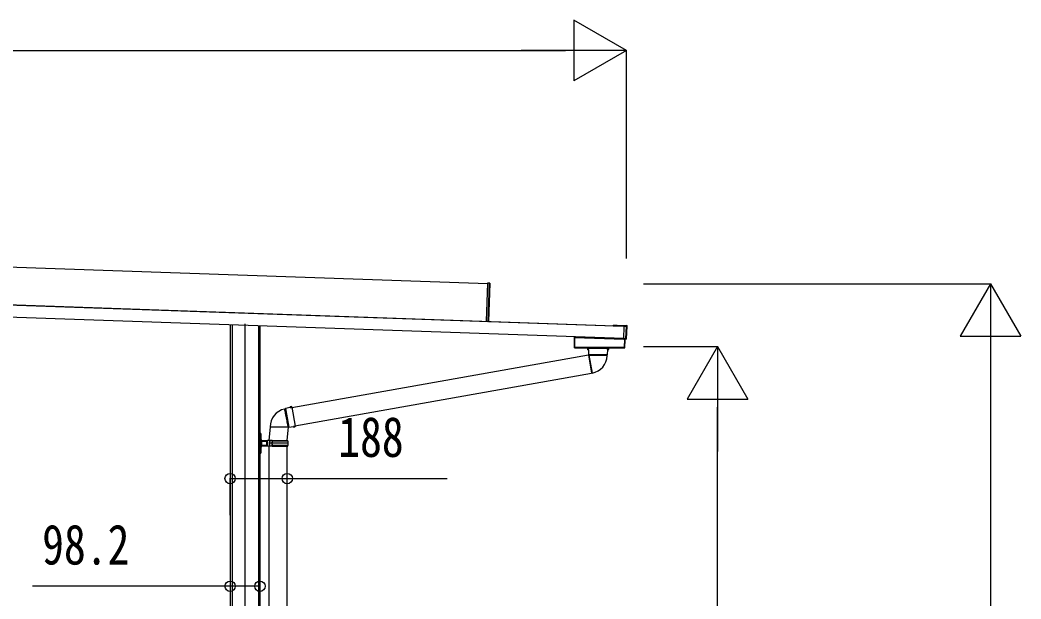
# Model space of a CAD drawing. Units: millimetres, scale not verified. Extents: x -16820 to 16820, y -11880 to 11880.
# Drawn here: x 1753 to 5050, y -6607 to -4699 of the extents above; entities that cross this region are included whole.
import ezdxf
from ezdxf.enums import TextEntityAlignment as Align

# ---------------------------------------------------------------- set-up
doc = ezdxf.new("R2010")
doc.units = ezdxf.units.MM
doc.header["$LTSCALE"] = 60
for name, color, linetype in [('0-3_YKK_12', 2, 'Continuous'), ('0-4_YKK_A1', 4, 'Continuous'), ('0-5_YKK_D', 6, 'Continuous')]:
    doc.layers.add(name, color=color, linetype=linetype)
doc.styles.add('ＭＳ ゴシック', font='')
doc.styles.get('ＭＳ ゴシック').set_extended_font_data('MS Gothic')

msp = doc.modelspace()

# ---------------------------------------------------------------- linework, layer by layer
at = {"layer": '0-3_YKK_12'}
msp.add_line((2494.72, -8477.5), (2494.72, -5700.04), dxfattribs=at)
at = {"layer": '0-4_YKK_A1'}
for p, q in [((3294.06, -5569.01), (-1481.03, -5402.26)), ((3742.95, -5708.76), (-2051.56, -5506.41)), ((3742.94, -5709.26), (-2051.58, -5506.91)), ((3741.56, -5748.74), (-2052.96, -5546.39)), ((3289.78, -5691.44), (3294.16, -5566.01)), ((3294.16, -5566.01), (3294.18, -5565.51)), ((3299.68, -5566.54), (3294.16, -5566.01)), ((3294.18, -5565.51), (3299.69, -5566.04)), ((3295.27, -5692.63), (3299.68, -5566.54)), ((3300.14, -5566.56), (3295.74, -5692.65)), ((3299.68, -5566.54), (3300.14, -5566.56)), ((2444.72, -5703.45), (2444.72, -7975.17)), ((2451.58, -5703.69), (2451.58, -8475.17)), ((3293.26, -5692.06), (3290.26, -5691.95)), ((3293.23, -5693.06), (3293.26, -5692.06)), ((3293.73, -5693.07), (3293.74, -5692.78)), ((3293.73, -5693.08), (3293.73, -5693.07)), ((3293.74, -5692.78), (3293.74, -5692.58)), ((3293.74, -5692.78), (3295.29, -5692.83)), ((3295.27, -5692.63), (3295.74, -5692.65)), ((3709.28, -5704.44), (3709.21, -5706.44)), ((3709.28, -5704.44), (3746.76, -5705.75)), ((2537.86, -5706.7), (2537.86, -8475.17)), ((2542.92, -5706.88), (2542.92, -7975.17)), ((3709.21, -5706.44), (3707.22, -5706.37)), ((3742.99, -5707.62), (3709.21, -5706.44)), ((3713.66, -5706.7), (3713.73, -5704.7)), ((3719.66, -5706.91), (3719.73, -5704.91)), ((3719.73, -5704.91), (3729.72, -5705.26)), ((3729.65, -5707.26), (3729.72, -5705.26)), ((3729.72, -5705.26), (3735.72, -5705.47)), ((3735.65, -5707.47), (3735.72, -5705.47)), ((3735.72, -5705.47), (3749.21, -5705.94)), ((3742.95, -5708.69), (3742.95, -5708.76)), ((3742.97, -5708.35), (3742.99, -5707.67)), ((3742.97, -5708.35), (3742.97, -5708.35)), ((3742.99, -5707.72), (3743, -5707.37)), ((3742.99, -5707.67), (3742.99, -5707.62)), ((3742.99, -5707.67), (3742.99, -5707.67)), ((3742.99, -5707.72), (3750.23, -5707.98)), ((3744.2, -5707.42), (3743, -5707.37)), ((3743, -5707.37), (3743, -5707.37)), ((3744.2, -5707.42), (3743, -5707.37)), ((3744.21, -5705.76), (3744.17, -5706.86)), ((3744.2, -5707.42), (3744.2, -5707.42)), ((3744.8, -5707.33), (3750.7, -5707.53)), ((3744.8, -5707.33), (3744.8, -5707.4)), ((3746.7, -5707.39), (3746.76, -5705.75)), ((3746.76, -5705.75), (3748.76, -5705.82)), ((3748.76, -5705.82), (3748.7, -5707.46)), ((3748.76, -5705.82), (3751.26, -5705.91)), ((3748.77, -5749.53), (3750.21, -5708.48)), ((3750.71, -5708.49), (3749.27, -5749.55)), ((3751.18, -5708.05), (3749.72, -5750.02)), ((3750.23, -5707.98), (3750.21, -5708.48)), ((3750.23, -5707.98), (3750.7, -5707.53)), ((3750.7, -5750.42), (3752.22, -5706.94)), ((3751.18, -5708.05), (3750.71, -5708.49)), ((3750.74, -5748.02), (3752.1, -5709.04)), ((3578.73, -5743.05), (3578.73, -5779.23)), ((3579.08, -5778.88), (3579.08, -5743.06)), ((3579.1, -5745.38), (3579.1, -5778.86)), ((3579.1, -5745.38), (3579.48, -5745.4)), ((3579.38, -5743.07), (3579.38, -5745.08)), ((3579.78, -5745.1), (3579.4, -5745.08)), ((3579.48, -5745.4), (3579.78, -5745.4)), ((3579.48, -5745.4), (3579.48, -5778.48)), ((3579.6, -5744.88), (3579.6, -5743.08)), ((3579.78, -5745.4), (3579.79, -5745.1)), ((3579.79, -5745.1), (3742.59, -5750.78)), ((3579.95, -5744.9), (3580.25, -5744.91)), ((3579.95, -5744.9), (3580.25, -5744.9)), ((3580.25, -5744.9), (3580.25, -5743.11)), ((3742.09, -5750.57), (3580.25, -5744.91)), ((3741.52, -5749.78), (3741.51, -5750.13)), ((3741.51, -5750.13), (3742.71, -5750.17)), ((3741.51, -5750.13), (3741.51, -5750.13)), ((3741.51, -5750.13), (3742.71, -5750.17)), ((3748.76, -5750.03), (3741.52, -5749.78)), ((3741.54, -5749.28), (3748.77, -5749.53)), ((3742.11, -5750.15), (3742.09, -5750.57)), ((3742.39, -5750.58), (3742.09, -5750.57)), ((3742.39, -5750.58), (3742.41, -5750.16)), ((3744.61, -5750.85), (3742.59, -5750.78)), ((3742.65, -5750.42), (3742.68, -5749.62)), ((3742.69, -5750.79), (3742.71, -5750.17)), ((3750.19, -5750.9), (3742.69, -5750.64)), ((3742.71, -5750.17), (3742.71, -5750.17)), ((3743.31, -5750.23), (3743.3, -5750.3)), ((3749.2, -5750.51), (3743.3, -5750.3)), ((3744.31, -5778.87), (3745.27, -5751.18)), ((3745.25, -5752.45), (3744.32, -5778.89)), ((3744.61, -5750.85), (3744.6, -5751.15)), ((3744.98, -5750.87), (3744.61, -5750.85)), ((3744.66, -5779.24), (3745.6, -5752.46)), ((3744.89, -5751.16), (3745.27, -5751.18)), ((3745.24, -5752.15), (3745.31, -5752.15)), ((3745.6, -5752.46), (3745.25, -5752.45)), ((3747.64, -5750.91), (3745.43, -5750.83)), ((3748.77, -5749.53), (3748.76, -5750.03)), ((3749.2, -5750.51), (3748.76, -5750.03)), ((3749.27, -5749.55), (3748.77, -5749.53)), ((3749.27, -5749.55), (3749.72, -5750.02)), ((3625.03, -5803.47), (2647.9, -5976.74)), ((3578.73, -5779.23), (3579.08, -5778.88)), ((3579.38, -5779.18), (3579.03, -5779.53)), ((3579.03, -5779.53), (3624.28, -5779.53)), ((3579.08, -5778.88), (3579.1, -5778.88)), ((3579.48, -5778.48), (3579.1, -5778.86)), ((3579.38, -5779.16), (3579.38, -5779.18)), ((3624.28, -5779.18), (3579.38, -5779.18)), ((3579.4, -5779.16), (3579.78, -5778.78)), ((3579.4, -5779.16), (3744.01, -5779.16)), ((3579.78, -5778.48), (3579.48, -5778.48)), ((3743.64, -5778.48), (3579.78, -5778.48)), ((3625.09, -5781.1), (3622.94, -5781.89)), ((3622.94, -5781.89), (3622.94, -5785.54)), ((3622.94, -5781.89), (3623, -5781.89)), ((3622.94, -5785.54), (3625.18, -5786.35)), ((3622.94, -5785.54), (3623, -5785.54)), ((3623.07, -5784.62), (3623.07, -5782.8)), ((3624.28, -5779.66), (3624.28, -5779.16)), ((3624.28, -5779.66), (3689.28, -5779.66)), ((3624.44, -5780.1), (3624.44, -5779.66)), ((3624.44, -5780.1), (3624.44, -5780.6)), ((3624.44, -5780.1), (3689.44, -5780.1)), ((3624.44, -5780.6), (3624.57, -5780.6)), ((3625.03, -5803.47), (3635.48, -5862.75)), ((3625.09, -5781.1), (3625.22, -5781.1)), ((3625.18, -5786.35), (3625.45, -5801.63)), ((3625.22, -5781.1), (3625.44, -5781.1)), ((3625.4, -5785.44), (3625.34, -5782)), ((3688.44, -5781.1), (3625.44, -5781.1)), ((3625.45, -5801.63), (3626.5, -5803.19)), ((3625.45, -5801.63), (3688.43, -5801.63)), ((3626.83, -5803.34), (3637.26, -5862.49)), ((3687.11, -5803.59), (3688.43, -5801.63)), ((3688.43, -5801.63), (3688.7, -5786.35)), ((3688.44, -5781.1), (3688.66, -5781.1)), ((3688.48, -5785.44), (3688.54, -5782)), ((3688.66, -5781.1), (3688.79, -5781.1)), ((3688.7, -5786.35), (3690.94, -5785.54)), ((3690.94, -5781.89), (3688.79, -5781.1)), ((3689.28, -5779.66), (3689.28, -5779.16)), ((3744.03, -5779.18), (3689.28, -5779.18)), ((3689.28, -5779.53), (3744.36, -5779.53)), ((3689.31, -5780.6), (3689.44, -5780.6)), ((3689.44, -5780.1), (3689.44, -5779.66)), ((3689.44, -5780.1), (3689.44, -5780.6)), ((3690.81, -5784.62), (3690.81, -5782.8)), ((3690.88, -5781.89), (3690.94, -5781.89)), ((3690.88, -5785.54), (3690.94, -5785.54)), ((3690.94, -5785.54), (3690.94, -5781.89)), ((3743.64, -5778.48), (3743.64, -5778.78)), ((3743.64, -5778.78), (3744.01, -5779.16)), ((3744.31, -5778.87), (3743.94, -5778.49)), ((3744.03, -5779.18), (3744.03, -5779.16)), ((3744.36, -5779.53), (3744.03, -5779.18)), ((3744.31, -5778.89), (3744.32, -5778.89)), ((3744.32, -5778.89), (3744.66, -5779.24)), ((3627.04, -5804.53), (3625.27, -5804.84)), ((3631.8, -5803.59), (3687.11, -5803.59)), ((3687.05, -5805.21), (3687.11, -5803.59)), ((2658.35, -6036.03), (3635.48, -5862.75)), ((3635.24, -5861.37), (3637.01, -5861.06)), ((2625.74, -5980.58), (2624.16, -5980.92)), ((2627.44, -5978.94), (2625.74, -5980.58)), ((2625.74, -5980.58), (2635.35, -6035.05)), ((2642.44, -5976.02), (2627.44, -5978.94)), ((2627.44, -5978.94), (2632.91, -6009.95)), ((2642.86, -5973.67), (2642.44, -5976.02)), ((2642.47, -5976.15), (2642.44, -5976.02)), ((2646.45, -5973.04), (2642.86, -5973.67)), ((2642.86, -5973.67), (2642.87, -5973.73)), ((2643.38, -5976.08), (2646.75, -5975.42)), ((2643.78, -5973.65), (2645.57, -5973.33)), ((2647.6, -5975.02), (2646.45, -5973.04)), ((2646.45, -5973.04), (2646.46, -5973.1)), ((2647.6, -5975.02), (2647.62, -5975.15)), ((2647.62, -5975.15), (2658.63, -6037.63)), ((2632.91, -6009.95), (2638.38, -6040.97)), ((2543.92, -6066.8), (2542.92, -6066.8)), ((2543.92, -6066.8), (2543.92, -6060.5)), ((2543.92, -6094), (2543.92, -6066.8)), ((2545.92, -6061.41), (2546.09, -6067.13)), ((2576.45, -6039.9), (2572.82, -6085)), ((2576.4, -6039.9), (2636.46, -6039.9)), ((2633.02, -6085), (2636.65, -6040.19)), ((2636.66, -6040.2), (2638.38, -6040.97)), ((2638.38, -6040.97), (2653.47, -6038.57)), ((2653.47, -6038.57), (2653.45, -6038.44)), ((2653.47, -6038.57), (2654.66, -6040.64)), ((2654.65, -6040.58), (2654.66, -6040.64)), ((2654.66, -6040.64), (2658.26, -6040.01)), ((2655.54, -6040.35), (2657.34, -6040.03)), ((2658.25, -6039.95), (2658.26, -6040.01)), ((2658.26, -6040.01), (2658.66, -6037.75)), ((2658.63, -6037.63), (2658.66, -6037.75)), ((2543.92, -6094), (2542.92, -6094)), ((2543.92, -6094), (2546.92, -6094)), ((2543.92, -6121.2), (2543.92, -6094)), ((2546.92, -6094), (2546.09, -6120.87)), ((2546.92, -6094), (2547.92, -6094)), ((2547.63, -6084.76), (2547.73, -6088)), ((2547.73, -6100), (2547.63, -6103.24)), ((2564.92, -6088), (2547.74, -6088)), ((2547.74, -6088), (2547.92, -6094)), ((2547.92, -6094), (2547.74, -6100)), ((2547.74, -6100), (2564.92, -6100)), ((2548.58, -6085), (2564.92, -6085)), ((2564.92, -6085), (2567.92, -6085)), ((2564.92, -6088), (2564.92, -6085)), ((2564.92, -6089.5), (2564.92, -6088)), ((2567.92, -6089.5), (2564.92, -6089.5)), ((2564.92, -6089.51), (2564.92, -6098.5)), ((2565.9, -6089.51), (2564.92, -6089.51)), ((2565.9, -6098.5), (2564.92, -6098.5)), ((2564.92, -6098.5), (2567.92, -6098.5)), ((2564.92, -6100), (2564.92, -6098.5)), ((2564.92, -6103), (2564.92, -6100)), ((2567.92, -6089.51), (2565.9, -6089.51)), ((2565.9, -6098.5), (2565.9, -6089.51)), ((2567.92, -6098.5), (2565.9, -6098.5)), ((2575.92, -6085), (2567.92, -6085)), ((2575.93, -6089.51), (2573.92, -6089.51)), ((2575.93, -6098.5), (2573.92, -6098.5)), ((2575.92, -6098.5), (2573.92, -6098.5)), ((2575.92, -6089.5), (2575.92, -6085)), ((2575.92, -6103), (2575.92, -6098.5)), ((2575.93, -6085), (2575.93, -6089.51)), ((2582.95, -6085), (2575.93, -6085)), ((2575.93, -6094), (2575.93, -6089.51)), ((2575.93, -6098.5), (2575.93, -6094)), ((2582.43, -6094), (2575.93, -6094)), ((2575.93, -6103), (2575.93, -6098.5)), ((2582.43, -6094), (2582.43, -6094)), ((2582.43, -6094), (2582.43, -6094)), ((2582.51, -6094), (2582.51, -6094)), ((2636.42, -6094), (2582.68, -6094)), ((2583.18, -6085), (2582.95, -6085)), ((2583.18, -6085), (2583.59, -6085)), ((2583.59, -6085), (2634.92, -6085)), ((2635.92, -6087), (2584.62, -6087)), ((2634.92, -6087), (2634.92, -6085)), ((2543.92, -6121.2), (2542.92, -6121.2)), ((2542.92, -6127.5), (2543.92, -6127.5)), ((2543.92, -6121.2), (2546.09, -6120.87)), ((2543.92, -6127.5), (2543.92, -6121.2)), ((2543.92, -6127.5), (2545.92, -6126.59)), ((2546.09, -6120.87), (2545.92, -6126.59)), ((2564.92, -6103), (2548.58, -6103)), ((2567.92, -6103), (2564.92, -6103)), ((2572.82, -6103), (2572.82, -6918.5)), ((2582.95, -6103), (2575.93, -6103)), ((2583.18, -6103), (2582.95, -6103)), ((2583.18, -6103), (2583.59, -6103)), ((2583.59, -6103), (2634.92, -6103)), ((2635.92, -6101), (2584.62, -6101)), ((2633.02, -6918.5), (2633.02, -6103)), ((2634.92, -6103), (2634.92, -6101))]:
    msp.add_line(p, q, dxfattribs=at)
for points in [[(3295.29, -5692.83), (3295.47, -5692.87), (3295.64, -5692.92), (3295.87, -5693.05), (3296.08, -5693.14), (3296.13, -5693.15), (3296.22, -5693.16), (3296.22, -5693.16)], [(3707.23, -5704.47), (3707.16, -5706.47), (3742.4, -5707.7)], [(3707.22, -5706.37), (3707.29, -5704.37), (3709.28, -5704.44)], [(3707.23, -5704.47), (3713.73, -5704.7), (3719.73, -5704.91)], [(3741.52, -5749.78), (3741.54, -5749.28), (3742.97, -5708.22), (3742.99, -5707.72)], [(3742.96, -5708.69), (3742.95, -5708.69), (3742.97, -5708.35)], [(3750.71, -5708.49), (3750.21, -5708.48), (3742.97, -5708.22)], [(3744.8, -5707.4), (3744.74, -5707.4), (3744.7, -5707.42)], [(3579.95, -5743.09), (3579.95, -5744.9), (3579.6, -5744.88)], [(3579.78, -5778.48), (3579.78, -5745.4), (3744.6, -5751.15), (3743.64, -5778.48)], [(3743.22, -5750.21), (3743.25, -5750.22), (3743.31, -5750.23)], [(3743.64, -5778.48), (3743.94, -5778.49), (3744.89, -5751.16), (3744.6, -5751.15)], [(3579.78, -5778.48), (3579.78, -5778.78), (3743.64, -5778.78)], [(3623, -5781.89), (3624.45, -5781.37), (3625.22, -5781.1)], [(3625.31, -5786.35), (3624.5, -5786.07), (3623, -5785.54)], [(3625.34, -5782), (3624.45, -5782.31), (3623.07, -5782.8)], [(3623.07, -5784.62), (3624.5, -5785.13), (3625.4, -5785.44)], [(3626.83, -5803.34), (3626.49, -5803.17), (3626.52, -5803.18)], [(3688.48, -5785.44), (3689.38, -5785.13), (3690.81, -5784.62)], [(3690.81, -5782.8), (3689.43, -5782.31), (3688.54, -5782)], [(3690.88, -5785.54), (3689.38, -5786.07), (3688.56, -5786.35)], [(3688.66, -5781.1), (3689.43, -5781.37), (3690.88, -5781.89)], [(3687.05, -5805.21), (3687.02, -5805.16), (3686.38, -5805.01), (3684.87, -5804.87), (3682.63, -5804.75), (3679.57, -5804.63), (3675.97, -5804.53), (3671.72, -5804.43), (3667.17, -5804.34), (3662.2, -5804.25), (3657.21, -5804.16), (3652.08, -5804.07), (3647.22, -5803.98), (3642.5, -5803.89), (3638.31, -5803.79), (3634.54, -5803.69), (3631.8, -5803.59)], [(2636.67, -6040.18), (2636.61, -6040.09), (2636.46, -6039.9), (2636.44, -6039.87), (2636.31, -6039.61), (2635.89, -6037.93), (2635.35, -6035.05), (2634.77, -6032.37), (2634.04, -6028.78), (2633.2, -6024.57), (2632.31, -6020.07), (2631.35, -6015.17), (2630.4, -6010.27), (2629.42, -6005.23), (2628.49, -6000.48), (2627.59, -5995.88), (2626.77, -5991.82), (2626.02, -5988.18), (2625.4, -5985.27), (2624.87, -5983.01), (2624.49, -5981.57), (2624.21, -5980.94), (2624.16, -5980.92)], [(2642.47, -5976.15), (2642.61, -5975.3), (2642.87, -5973.73)], [(2643.78, -5973.65), (2643.53, -5975.14), (2643.38, -5976.08)], [(2646.75, -5975.42), (2646.29, -5974.6), (2645.57, -5973.33)], [(2646.46, -5973.1), (2647.22, -5974.44), (2647.62, -5975.15)], [(2545.92, -6061.41), (2543.92, -6060.5), (2542.92, -6060.5)], [(2543.92, -6066.8), (2546.09, -6067.13), (2546.92, -6094)], [(2654.65, -6040.58), (2653.87, -6039.2), (2653.45, -6038.44)], [(2654.33, -6038.2), (2656.04, -6037.93), (2657.73, -6037.67)], [(2654.33, -6038.2), (2654.8, -6039.04), (2655.54, -6040.35)], [(2657.34, -6040.03), (2657.58, -6038.6), (2657.73, -6037.67)], [(2658.63, -6037.63), (2658.5, -6038.43), (2658.25, -6039.95)], [(2575.92, -6103), (2567.92, -6103), (2567.92, -6085)], [(2575.92, -6089.5), (2573.92, -6089.5), (2573.92, -6098.5)], [(2582.68, -6094), (2582.51, -6094), (2582.43, -6094), (2575.93, -6094)], [(2582.95, -6085), (2582.56, -6089.46), (2582.43, -6094)]]:
    msp.add_lwpolyline(points, dxfattribs=at)
for centre, radius, start, end in [((3297.63, -5566.22), 2.07, 351.06854, 4.93146), ((3299.65, -5566.54), 0.5, 358, 84.5), ((3290.28, -5691.45), 0.5, 178, 268), ((3293.24, -5692.56), 0.5, 358, 88), ((3296.27, -5692.66), 1, 178, 189.53696), ((3296.52, -5692.95), 1.25, 174.55789, 188.42908), ((3296.24, -5692.66), 0.5, 178, 268), ((3744.44, -5703.41), 4.01, 266.55184, 273.90119), ((3749.1, -5708.94), 3, 358, 88), ((3750.21, -5708.48), 0.501, 358.24971, 87.75029), ((3751.22, -5706.91), 1, 358, 88), ((3579.78, -5745.4), 0.3, 88.05611, 180.04719), ((3579.78, -5745.4), 0.3, 88.19064, 179.87538), ((3579.78, -5745.4), 0.3, 90.16173, 180.04449), ((3579.78, -5745.26), 0.159, 86.02272, 89.97728), ((3742.59, -5750.58), 0.2, 178, 268), ((3742.69, -5753.88), 3.71, 81.82188, 89.76035), ((3744.6, -5751.15), 0.3, 357.94657, 87.94647), ((3747.74, -5747.91), 3, 268, 358), ((3748.77, -5749.53), 0.501, 268.24971, 357.75029), ((3750.21, -5750.4), 0.5, 268, 358), ((3579.38, -5778.88), 0.301, 180.24971, 269.75029), ((3579.78, -5778.48), 0.301, 180.24971, 269.75029), ((3620.33, -5782.55), 2.75, 354.81691, 13.99327), ((3619.42, -5784.8), 3.66, 348.38866, 2.80116), ((3625.44, -5780.1), 1, 180, 270), ((3625.44, -5780.6), 1, 180, 220.49583), ((3622.78, -5781.88), 2.56, 357.19737, 17.56812), ((3623.5, -5785.73), 1.92, 340.91849, 8.46572), ((3630.65, -5777.47), 26.14, 261.58885, 272.50926), ((3688.44, -5780.1), 1, 270, 0), ((3690.98, -5785.67), 2.51, 174.83553, 195.78026), ((3690.46, -5781.79), 1.93, 159.00896, 186.22555), ((3688.44, -5780.6), 1, 319.50417, 0), ((3694.46, -5782.62), 3.66, 168.38866, 182.80116), ((3693.55, -5784.87), 2.75, 174.81691, 193.99327), ((3743.64, -5778.48), 0.301, 270.23913, 357.76087), ((3744.02, -5778.88), 0.301, 270.23913, 357.76087), ((3626.79, -5803.1), 60.3, 280, 358.00006), ((2636.7, -6039.9), 60.3, 101.99843, 180), ((2642.77, -5974.26), 1.92, 260.91849, 288.46572), ((2642.97, -5970.08), 3.66, 268.38866, 282.80116), ((2645.34, -5970.59), 2.75, 274.81691, 293.99327), ((2646.43, -5972.88), 2.56, 277.19737, 297.56812), ((2654.54, -6040.71), 2.51, 94.83553, 115.78026), ((2655.77, -6043.09), 2.75, 94.81691, 113.99327), ((2658.15, -6043.6), 3.66, 88.38866, 102.80116), ((2658.27, -6039.52), 1.93, 79.00896, 106.22555), ((2548.58, -6083), 2, 181.7624, 241.44015), ((2548.58, -6083), 2, 241.44015, 270), ((2660.31, -6094.01), 77.89, 179.99307, 186.62466), ((2582.48, -6094.22), 0.226, 80.79578, 102.71983), ((2663.44, -6093.98), 80.75, 173.61461, 180.01355), ((2663.44, -6094.02), 80.75, 179.98461, 186.38348), ((2584.8, -6085.35), 1.66, 167.69464, 263.49512), ((2585.38, -6085.2), 1.81, 173.59328, 264.82407), ((2587.17, -6094), 49.25, 0, 8.17123), ((2587.17, -6094), 49.25, 351.83186, 0.00306), ((2548.58, -6105), 2, 118.55985, 178.2376), ((2548.58, -6105), 2, 90, 118.55985), ((2584.75, -6102.6), 1.61, 94.66451, 194.14319), ((2585.45, -6102.85), 1.86, 96.97139, 184.61125)]:
    msp.add_arc(centre, radius, start, end, dxfattribs=at)
for centre, major_axis, ratio, start_param, end_param in [((3294.65, -5692.81), (-4.91, 0.17), 0.061049, 1.383687, 1.5707963), ((3744.2, -5707.38), (0.6, -0.021), 0.061163, 4.712389, 6.2831853), ((3744.79, -5707.63), (-0.01, -0.3), 0.998135, 3.1415927, 3.9540495), ((3750.68, -5708.03), (0.367, 0.342), 0.99628, 5.4996506, 7.06672), ((3579.4, -5745.38), (-0.3, 0.01), 0.998133, 4.7490956, 6.3180268), ((3579.4, -5744.88), (-0.2, 0.007), 0.998133, 1.607503, 3.1764341), ((3579.48, -5744.9), (0, 0.5), 0.061125, 3.1027435, 3.1394501), ((3579.78, -5744.9), (0.007, 0.2), 0.854479, 3.1782993, 4.712389), ((3579.78, -5744.9), (0.47, -0.016), 0.425228, 4.7490956, 6.2831853), ((3579.78, -5744.9), (-0.011, 0.2), 0.151815, 3.0913179, 3.1280246), ((3579.75, -5744.9), (0.201, -0.007), 0.992577, 6.2831853, 6.3180268), ((3579.75, -5744.9), (-0.501, 0.017), 0.998133, 3.1415927, 3.1764341), ((3742.59, -5750.58), (0.5, -0.017), 0.4, 3.1415927, 4.712389), ((3742.71, -5750.2), (0.6, -0.021), 0.061163, 6.2831853, 7.8539816), ((3743.31, -5750), (-0.01, -0.3), 0.998135, 5.4698757, 6.2831853), ((3744.97, -5751.17), (0.3, -0.01), 0.998135, 6.2831853, 7.8539816), ((3744.95, -5752.44), (-0.211, 0.226), 0.940706, 3.9575341, 4.2425381), ((3745.3, -5752.45), (0.3, -0.01), 0.998135, 0, 1.5707963), ((3749.22, -5750.01), (0.342, -0.367), 0.99628, 5.4996506, 7.06672), ((3579.03, -5779.23), (-0.213, -0.213), 0.99628, 5.4996506, 7.06672), ((3579.4, -5778.86), (0.213, 0.213), 0.99628, 2.358058, 3.9251274), ((3744.01, -5778.86), (-0.209, 0.217), 0.996405, 2.3754474, 3.9077379), ((3744.36, -5779.23), (0.209, -0.217), 0.996405, 5.5170401, 7.0493305), ((2547.73, -6087.84), (1, 0.031), 0.162205, 3.1415927, 4.7026633), ((2547.73, -6100.16), (1, -0.031), 0.162205, 1.580522, 3.1415927), ((2547.83, -6091), (-0.1, 3), 0.333136, 6.2716543, 6.28138), ((2547.83, -6097), (0.1, 3), 0.333136, 3.143398, 3.1531236), ((2564.92, -6087.51), (3, 0), 0.162278, 4.712389, 6.2831853), ((2564.92, -6100.49), (3, 0), 0.162278, 6.2831853, 7.8539816)]:
    msp.add_ellipse(centre, major_axis=major_axis, ratio=ratio, start_param=start_param, end_param=end_param, dxfattribs=at)
at = {"layer": '0-5_YKK_D'}
for p, q in [((3750.07, -4799.22), (3576.86, -4699.22)), ((3576.86, -4699.22), (3576.86, -4899.22)), ((-1859.92, -4799.22), (3550.07, -4799.22)), ((3750.07, -4799.22), (3403.66, -4799.22)), ((3750.07, -4799.22), (3576.86, -4899.22)), ((3750.07, -5484.59), (3750.07, -4798.22)), ((3806.07, -5568.05), (4951.07, -5568.05)), ((4950.07, -5568.05), (4850.07, -5741.25)), ((4950.07, -5568.05), (5050.07, -5741.25)), ((4950.07, -5568.05), (4950.07, -5914.46)), ((4850.07, -5741.25), (5050.07, -5741.25)), ((4950.07, -5768.05), (4950.07, -7775)), ((3806.07, -5775), (4051.07, -5775)), ((4050.07, -5775), (3950.07, -5948.21)), ((4050.07, -5775), (4150.07, -5948.21)), ((4050.07, -5775), (4050.07, -6121.41)), ((3950.07, -5948.21), (4150.07, -5948.21)), ((4050.07, -7775), (4050.07, -5975)), ((2444.72, -6330.32), (2444.72, -6209.32)), ((2633.02, -6330.32), (2633.02, -6209.32))]:
    msp.add_line(p, q, dxfattribs=at)
for points in [[(2444.72, -6210.32), (2633.02, -6210.32), (3159.42, -6210.32)], [(2542.92, -6564.94), (2444.72, -6564.94), (1793.52, -6564.94)]]:
    msp.add_lwpolyline(points, dxfattribs=at)
for centre in [(2444.72, -6210.32), (2633.02, -6210.32), (2444.72, -6564.94), (2542.92, -6564.94)]:
    msp.add_circle(centre, 17, dxfattribs=at)

# ---------------------------------------------------------------- texts
at = {"layer": '0-5_YKK_D', "style": 'ＭＳ ゴシック', "width": 0.8}
for s, p in [('188', (2801.02, -6178.32)), ('98.2', (1825.52, -6532.94))]:
    msp.add_text(s, height=132, dxfattribs=at).set_placement(p, align=Align.BOTTOM_LEFT)

doc.saveas('drawing.dxf')
